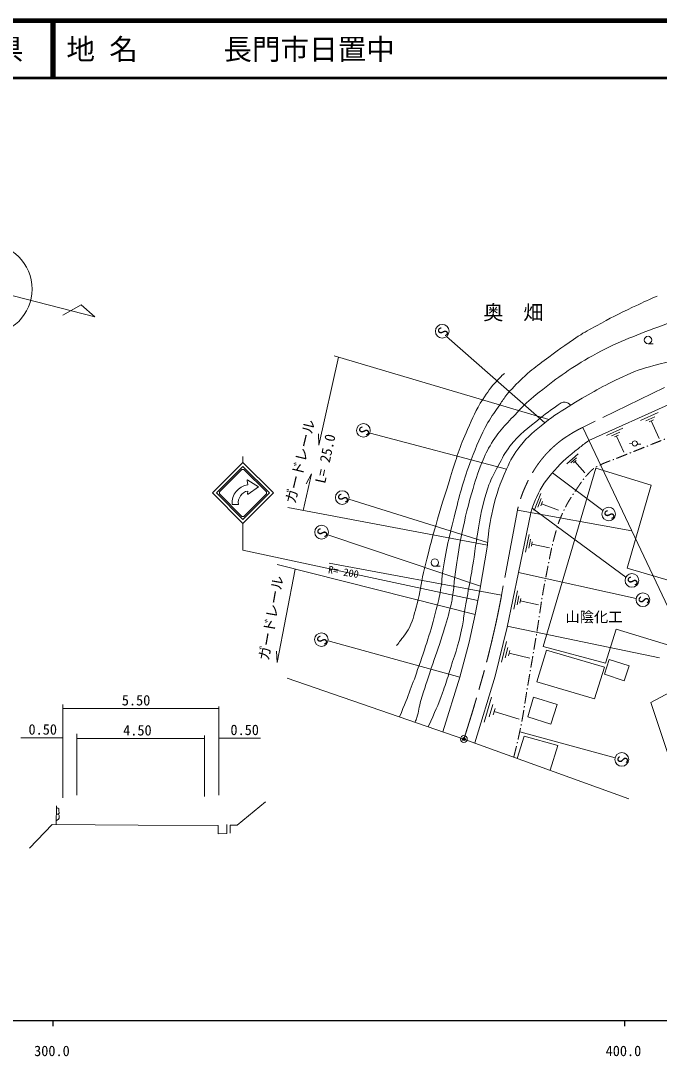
# Model space of a CAD drawing. Units: millimetres, scale not verified. Extents: x 40000 to 680000, y 20000 to 380000.
# Drawn here: x 362385 to 474114, y 198715 to 380000 of the extents above; entities that cross this region are included whole.
import ezdxf
from ezdxf.enums import TextEntityAlignment as Align

# ---------------------------------------------------------------- set-up
doc = ezdxf.new("R2010")
doc.units = ezdxf.units.MM
doc.header["$LTSCALE"] = 1000
doc.header["$PDMODE"] = 32
doc.header["$PDSIZE"] = 500
doc.linetypes.add('CHAIN', pattern=[18.5, 12, -1.5, 3.5, -1.5])
doc.linetypes.add('USER2', pattern=[3.2, 2, -0.5, 0.2, -0.5])
for name, color, linetype, lineweight in [('M-BGD', 7, 'Continuous', 13), ('M-BMK', 7, 'CHAIN', 13), ('M-STR-HTXT', 7, 'Continuous', 13), ('M-TTL', 2, 'Continuous', 140), ('M-TTL-BAND', 7, 'Continuous', 25), ('M-TTL-LINE', 7, 'Continuous', 50), ('M-TTL-TXT', 7, 'Continuous', 13)]:
    doc.layers.add(name, color=color, linetype=linetype, lineweight=lineweight)
doc.layers.add('M-OTRS', color=6, linetype='Continuous')
doc.styles.add('ＭＳ ゴシック', font='')
doc.styles.get('ＭＳ ゴシック').set_extended_font_data('MS Gothic')

msp = doc.modelspace()

# ---------------------------------------------------------------- linework, layer by layer
at = {"layer": 'M-BGD'}
for p, q in [((436869, 324693), (454093, 309606)), ((461770, 306505), (476332, 313061)), ((470800, 310023), (473910, 311423)), ((471753, 309984), (473308, 310684)), ((472317, 309770), (473094, 310120)), ((464907, 307370), (467745, 308647)), ((472705, 309945), (474106, 306835)), ((465776, 307334), (467195, 307973)), ((466291, 307139), (467000, 307459)), ((466645, 307299), (467923, 304461)), ((401269, 302679), (401269, 303688)), ((457945, 302431), (459893, 304166)), ((458649, 302621), (459623, 303488)), ((459109, 302594), (459596, 303028)), ((459353, 302811), (461087, 300863)), ((401090, 301432), (397170, 297512)), ((402002, 299522), (402136, 298741)), ((402113, 299596), (403988, 298395)), ((464236, 294268), (455403, 300838)), ((395923, 297334), (401269, 291988)), ((396636, 297334), (401269, 292701)), ((402076, 297189), (402136, 297671)), ((402189, 297121), (403988, 298395)), ((419818, 296272), (444078, 288659)), ((452226, 294264), (453366, 297211)), ((452879, 294859), (453449, 296332)), ((453390, 295084), (453675, 295821)), ((399410, 295335), (400478, 295335)), ((468273, 282602), (451857, 294646)), ((453532, 295453), (456480, 294313)), ((401269, 291988), (401269, 287286)), ((450717, 286990), (451352, 290086)), ((416128, 290010), (442850, 281024)), ((451263, 287685), (451581, 289233)), ((451729, 287992), (451888, 288766)), ((451809, 288379), (454904, 287744)), ((401269, 287286), (442378, 278498)), ((470073, 278857), (449474, 283418)), ((448654, 276998), (449321, 280216)), ((449223, 277719), (449557, 279328)), ((449709, 278038), (449875, 278843)), ((449792, 278440), (453010, 277774)), ((474124, 268471), (447523, 273999)), ((416161, 271415), (439197, 265100)), ((446492, 267698), (447377, 271309)), ((447164, 268490), (447607, 270296)), ((447727, 268831), (447948, 269734)), ((447837, 269282), (451448, 268396)), ((443447, 257200), (444778, 261572)), ((369771, 260324), (369771, 243983)), ((369771, 259581), (397069, 259581)), ((397069, 259959), (397069, 244422)), ((444326, 258127), (444992, 260313)), ((445039, 258507), (445372, 259600)), ((445205, 259053), (449577, 257721)), ((369771, 254475), (362397, 254475)), ((372223, 255157), (372223, 244426)), ((372223, 254325), (394545, 254325)), ((394545, 254897), (394545, 244169)), ((397069, 254395), (404351, 254395)), ((466394, 250971), (449694, 255516)), ((368607, 239266), (368662, 242533))]:
    msp.add_line(p, q, dxfattribs=at)
at = {"layer": 'M-BGD', "color": 1}
for p, q in [((472144, 323456), (473051, 323456)), ((468900, 305990), (469386, 305958)), ((470274, 305900), (470894, 305859)), ((434849, 284490), (435757, 284490))]:
    msp.add_line(p, q, dxfattribs=at)
at = {"layer": 'M-BGD'}
for points in [[(344907, 335965), (375334, 328162), (372966, 330288), (369739, 328467)], [(423437, 307808), (423542, 307775), (447387, 301507)], [(401269, 291988), (406614, 297334), (401269, 302679), (395923, 297334)], [(401269, 292701), (405902, 297334), (401269, 301967), (396636, 297334)], [(397170, 297512), (397170, 297156), (401090, 293235), (401447, 293235), (405367, 297156), (405367, 297512), (401447, 301432), (401090, 301432)], [(451616, 293860), (449474, 283418), (447494, 273861), (445375, 265247), (441816, 253564)], [(436231, 255524), (439197, 265100), (440832, 271206), (441895, 276025), (442728, 280288), (444032, 288183)], [(468760, 243800), (439926, 254249), (409014, 264912)], [(449275, 250861), (450492, 254767), (456336, 253133), (455027, 248777)], [(399046, 237768), (399049, 239169), (400239, 239171), (405191, 243238)], [(363892, 235141), (367904, 239270), (382915, 239202), (396909, 239140), (396946, 237679), (398442, 237697), (398430, 239313)]]:
    msp.add_lwpolyline(points, dxfattribs=at)
for points in [[(453824, 270471), (464703, 267559), (466580, 273477), (480934, 269092), (484031, 279601), (468518, 284187), (472690, 298682), (463005, 301695)], [(452663, 264248), (462807, 261271), (464516, 266807), (454406, 269801)], [(465367, 268148), (468823, 267052), (467985, 264431), (464547, 265582)], [(452126, 261597), (456261, 260319), (455139, 256849), (451091, 258128)]]:
    msp.add_lwpolyline(points, close=True, dxfattribs=at)
for centre, radius in [((356373, 333025), 8000), ((439926, 254249), 600)]:
    msp.add_circle(centre, radius, dxfattribs=at)
at = {"layer": 'M-BGD', "color": 1}
for centre, radius in [((436134, 325642), 1200), ((472144, 324104), 648), ((422339, 308290), 1200), ((469834, 305996), 450), ((418643, 296513), 1200), ((465260, 293644), 1200), ((415019, 290468), 1200), ((434849, 285138), 648), ((469320, 282016), 1200), ((471254, 278642), 1200), ((414984, 271648), 1200), ((467558, 250680), 1200)]:
    msp.add_circle(centre, radius, dxfattribs=at)
at = {"layer": 'M-BGD'}
for centre, radius, start, end in [((402074, 299535), 72.5, 57.38076, 189.69095), ((402498, 295657), 3105, 96.70317, 185.95551), ((402498, 295657), 2046, 100.20397, 189.06004), ((402147, 297180), 72.5, 172.87498, 305.31121)]:
    msp.add_arc(centre, radius, start, end, dxfattribs=at)
for points, knots in [([(473723, 331794), (471651, 330875), (471104, 330620), (469444, 329827), (466948, 328636), (465558, 327945), (463139, 326606), (461872, 325904), (461134, 325554), (459930, 324752), (457555, 323170), (456256, 322235), (453982, 320512), (452827, 319637), (452129, 319203), (451067, 318218), (449807, 317051), (449083, 316410), (447932, 315135), (447730, 314911), (447616, 314785), (447434, 314544), (446929, 313875), (446686, 313472), (446214, 312779), (445387, 311568), (444870, 310920), (444138, 309649), (442742, 307228), (442230, 305722), (441219, 303116), (439848, 299582), (439309, 297510), (438400, 293830), (437390, 289742), (436783, 287448), (436189, 283279), (436077, 282493), (436105, 282041), (435992, 281254), (435792, 279862), (435649, 279083), (435302, 277720), (434228, 273490), (433484, 271153), (432057, 267029), (430841, 263515), (430383, 262341), (428679, 258129)], [0, 0, 0, 0, 1, 1, 1, 2, 2, 2, 3, 3, 3, 4, 4, 4, 5, 5, 5, 6, 6, 6, 7, 7, 7, 8, 8, 8, 9, 9, 9, 10, 10, 10, 11, 11, 11, 12, 12, 12, 13, 13, 13, 14, 14, 14, 15, 15, 15, 16, 16, 16, 16]), ([(431393, 257193), (431543, 257582), (431577, 257698), (431685, 258026), (432059, 259157), (432071, 259846), (432405, 260989), (433055, 263214), (433499, 264435), (434223, 266637), (434958, 268871), (435425, 270104), (436132, 272346), (436729, 274237), (437076, 275296), (437540, 277223), (437756, 278124), (437855, 278634), (437997, 279550), (438183, 280756), (438183, 281446), (438350, 282655), (438696, 285165), (438852, 286580), (439346, 289065), (439995, 292334), (440397, 294163), (441318, 297366), (441916, 299446), (442266, 300614), (443084, 302618), (443649, 304002), (443994, 304776), (444773, 306051), (446300, 308550), (447608, 309641), (449587, 311799), (450834, 313160), (451663, 313803), (453109, 314951), (456573, 317704), (458579, 319217), (462453, 321356), (466770, 323740), (469398, 324701), (474023, 326414), (476225, 327229), (477464, 327748), (479776, 328164), (481962, 328557), (483226, 328712), (485445, 328607), (488587, 328458), (490380, 328082), (493341, 327021), (495685, 326182), (497042, 325572), (498917, 323934), (500515, 322537), (501081, 321392), (502102, 319530), (503556, 316880), (503678, 315466), (504286, 312105)], [0, 0, 0, 0, 1, 1, 1, 2, 2, 2, 3, 3, 3, 4, 4, 4, 5, 5, 5, 6, 6, 6, 7, 7, 7, 8, 8, 8, 9, 9, 9, 10, 10, 10, 11, 11, 11, 12, 12, 12, 13, 13, 13, 14, 14, 14, 15, 15, 15, 16, 16, 16, 17, 17, 17, 18, 18, 18, 19, 19, 19, 20, 20, 20, 21, 21, 21, 21]), ([(444032, 288183), (444310, 291099), (444429, 292038), (444988, 294450), (445644, 297287), (446208, 298845), (447387, 301507), (448125, 303173), (448646, 304080), (449755, 305527), (451169, 307373), (452304, 308119), (454093, 309606), (455812, 311034), (456930, 311637), (458829, 312815), (462199, 314906), (464158, 315981), (467743, 317678), (469778, 318642), (470983, 319078), (473164, 319638), (476185, 320415), (477959, 320786), (481078, 320713), (484731, 320628), (486854, 320269), (490269, 318968), (492552, 318099), (493964, 317661), (495800, 316050), (496408, 315517), (496678, 315304), (497275, 314596)], [0, 0, 0, 0, 1, 1, 1, 2, 2, 2, 3, 3, 3, 4, 4, 4, 5, 5, 5, 6, 6, 6, 7, 7, 7, 8, 8, 8, 9, 9, 9, 10, 10, 10, 11, 11, 11, 11]), ([(428132, 270621), (428755, 271385), (428933, 271599), (429401, 272260), (429817, 272847), (430098, 273152), (430412, 273799), (431154, 275330), (431277, 276309), (431748, 277943), (432351, 280032), (432354, 281282), (432860, 283396), (434439, 290002), (435548, 293652), (437589, 300130), (438627, 303425), (439139, 305311), (440564, 308457), (441515, 310555), (441968, 311793), (443241, 313712), (444111, 315023), (444594, 315778), (445670, 316926), (446172, 317461), (446355, 317660), (447006, 318248)], [0, 0, 0, 0, 1, 1, 1, 2, 2, 2, 3, 3, 3, 4, 4, 4, 5, 5, 5, 6, 6, 6, 7, 7, 7, 8, 8, 8, 9, 9, 9, 9]), ([(433692, 256400), (434942, 259184), (435330, 259955), (436172, 262314), (436641, 263627), (436892, 264367), (437294, 265702), (438224, 268795), (438952, 270481), (439578, 273649), (439802, 274783), (439866, 275428), (440056, 276568), (440675, 280288), (441140, 282353), (441707, 286082), (441946, 287650), (442018, 288537), (442284, 290101), (442824, 293285), (443126, 295091), (444122, 298163), (444643, 299771), (445156, 300593), (445945, 302089), (446672, 303468), (447026, 304289), (447978, 305524), (449700, 307760), (451117, 308620), (453282, 310431), (454641, 311567), (455518, 312055), (456951, 313095), (456951, 313095), (456951, 313095), (456951, 313095)], [0, 0, 0, 0, 1, 1, 1, 2, 2, 2, 3, 3, 3, 4, 4, 4, 5, 5, 5, 6, 6, 6, 7, 7, 7, 8, 8, 8, 9, 9, 9, 10, 10, 10, 11, 11, 11, 12, 12, 12, 12]), ([(456951, 313095), (457217, 313206), (457380, 313235), (457662, 313222), (458097, 313203), (458325, 312975), (458612, 312680)], [0, 0, 0, 0, 1, 1, 1, 2, 2, 2, 2]), ([(451616, 293860), (451984, 295117), (452164, 295531), (452625, 296557), (453529, 298572), (454332, 299578), (455761, 301262), (457207, 302967), (458235, 303732), (459980, 305129), (460668, 305680), (460903, 305876), (461770, 306505)], [0, 0, 0, 0, 1, 1, 1, 2, 2, 2, 3, 3, 3, 4, 4, 4, 4]), ([(368638, 241094), (368784, 241106), (368919, 241121), (369029, 241010), (369131, 240908), (369131, 240801), (369133, 240657), (369136, 240474), (369128, 240340), (369002, 240207), (368884, 240083), (368619, 239994), (368619, 239994), (368619, 239994), (368680, 240027), (368680, 240027), (368680, 240027), (368619, 239994), (368619, 239994)], [0, 0, 0, 0, 1, 1, 1, 2, 2, 2, 3, 3, 3, 4, 4, 4, 5, 5, 5, 6, 6, 6, 6]), ([(369092, 241405), (369097, 241328), (369086, 241269), (369043, 241197), (368960, 241057), (368790, 241087), (368638, 241094)], [0, 0, 0, 0, 1, 1, 1, 2, 2, 2, 2]), ([(368657, 242228), (368753, 242227), (368816, 242201), (368905, 242153), (369169, 242007), (369019, 241697), (369092, 241405), (369092, 241405), (369092, 241405), (369092, 241405)], [0, 0, 0, 0, 1, 1, 1, 2, 2, 2, 3, 3, 3, 3])]:
    msp.add_open_spline(points, degree=3, knots=knots, dxfattribs=at)
at = {"layer": 'M-BGD', "linetype": 'USER2'}
msp.add_open_spline([(448646, 251089), (449188, 253197), (449316, 253780), (449694, 255516), (450372, 258629), (450551, 260413), (451091, 263553), (451720, 267213), (452070, 269264), (452680, 272927), (453294, 276612), (453479, 278705), (454220, 282367), (454938, 285916), (455220, 287942), (456272, 291406), (456620, 292550), (456894, 293169), (457404, 294249), (458091, 295703), (458604, 296457), (459505, 297787), (460493, 299247), (461027, 300114), (462311, 301322), (462821, 301802), (463212, 301947), (463839, 302258), (464890, 302780), (465537, 302943), (466627, 303379), (471290, 305242), (473894, 306305), (478578, 308116), (479432, 308447), (479882, 308746), (480782, 308917), (482433, 309230), (483444, 308870), (485051, 308377), (486487, 307936), (487342, 307548), (488395, 306476), (489329, 305526), (489517, 304710), (490015, 303475), (490586, 302061), (490801, 301217), (491064, 299715), (491361, 298019), (491374, 297046), (491560, 295335), (491979, 291490), (492075, 290261), (492510, 285479)], degree=3, knots=[0, 0, 0, 0, 1, 1, 1, 2, 2, 2, 3, 3, 3, 4, 4, 4, 5, 5, 5, 6, 6, 6, 7, 7, 7, 8, 8, 8, 9, 9, 9, 10, 10, 10, 11, 11, 11, 12, 12, 12, 13, 13, 13, 14, 14, 14, 15, 15, 15, 16, 16, 16, 17, 17, 17, 18, 18, 18, 18], dxfattribs=at)
at = {"layer": 'M-BMK'}
for p, q in [((475021, 315793), (460682, 308794)), ((449286, 294338), (446525, 279432))]:
    msp.add_line(p, q, dxfattribs=at)
for points, knots in [([(460682, 308794), (459583, 308234), (459256, 308057), (458388, 307507), (457337, 306842), (456758, 306438), (455828, 305613), (454975, 304856), (454515, 304403), (453792, 303522), (452987, 302540), (452567, 301956), (451923, 300863), (451359, 299907), (451081, 299348), (450628, 298336), (449955, 296832), (449821, 296227), (449286, 294338)], [0, 0, 0, 0, 1, 1, 1, 2, 2, 2, 3, 3, 3, 4, 4, 4, 5, 5, 5, 6, 6, 6, 6]), ([(446525, 279432), (445814, 275793), (445607, 274812), (444922, 271873), (444039, 268089), (443446, 265991), (442370, 262257), (441465, 259114), (441149, 258094), (439926, 254249)], [0, 0, 0, 0, 1, 1, 1, 2, 2, 2, 3, 3, 3, 3])]:
    msp.add_open_spline(points, degree=3, knots=knots, dxfattribs=at)
at = {"layer": 'M-OTRS'}
msp.add_point((439926, 254249), dxfattribs=at)
at = {"layer": 'M-STR-HTXT'}
for p, q in [((414546, 305677), (417981, 321100)), ((417211, 321329), (454788, 310164)), ((477842, 272741), (460728, 308816)), ((414546, 305677), (414460, 307675)), ((411829, 294277), (413283, 300697)), ((413283, 300697), (412352, 298929)), ((409099, 294793), (444032, 288183)), ((449286, 294338), (469310, 290726)), ((407258, 284818), (441895, 276025)), ((416331, 285015), (446525, 279432)), ((410408, 284018), (407270, 267626)), ((407270, 267626), (407125, 269619))]:
    msp.add_line(p, q, dxfattribs=at)
msp.add_lwpolyline([(482902, 229823), (472647, 260647), (489810, 269817), (493293, 271333), (494694, 271884)], dxfattribs=at)
at = {"layer": 'M-TTL'}
msp.add_line((680000, 380000), (40000, 380000), dxfattribs=at)
at = {"layer": 'M-TTL-BAND'}
for p, q in [((40000, 205000), (579000, 205000)), ((368000, 205000), (368000, 204000)), ((468000, 205000), (468000, 204000))]:
    msp.add_line(p, q, dxfattribs=at)
at = {"layer": 'M-TTL-LINE'}
for p, q in [((367750, 380000), (367750, 370000)), ((368250, 380000), (368250, 370000)), ((40000, 370000), (680000, 370000))]:
    msp.add_line(p, q, dxfattribs=at)

# ---------------------------------------------------------------- texts
at = {"layer": 'M-BGD', "style": 'ＭＳ ゴシック'}
for s, height, p in [('奥\u3000畑', 2566, (443330, 326875)), ('山陰化工', 1833, (457686, 274160)), ('5.50', 1833, (380072, 259581)), ('0.50', 1833, (363744, 254475)), ('4.50', 1833, (380306, 254325)), ('0.50', 1833, (399076, 254395))]:
    msp.add_text(s, height=height, dxfattribs=at).set_placement(p, align=Align.BOTTOM_LEFT)
at = {"layer": 'M-BGD', "color": 1, "style": 'ＭＳ ゴシック'}
for rotation, p in [(240, (435002, 326286)), (240, (421207, 308934)), (240, (417511, 297156)), (240, (464128, 294287)), (240, (413887, 291112)), (240, (468188, 282660)), (260, (469970, 278860)), (240, (413852, 272292)), (260, (466274, 250898))]:
    msp.add_text('S', height=1833, rotation=rotation, dxfattribs=at).set_placement(p, align=Align.BOTTOM_CENTER)
at = {"layer": 'M-BGD', "style": 'ＭＳ ゴシック'}
msp.add_text('R= 200', height=1320, rotation=350.621, dxfattribs=at).set_placement((416039, 282913), align=Align.BOTTOM_LEFT)
at = {"layer": 'M-STR-HTXT', "style": 'ＭＳ ゴシック'}
for s, rotation, p in [('ガードレール', 76.451, (410936, 295222)), ('L= 25.0', 77.797, (416185, 298754)), ('ガードレール', 79.994, (406310, 267797))]:
    msp.add_text(s, height=1833, rotation=rotation, dxfattribs=at).set_placement(p, align=Align.BOTTOM_LEFT)
at = {"layer": 'M-TTL-BAND', "style": 'ＭＳ ゴシック'}
for s, p in [('300.0', (367844, 198195)), ('400.0', (467844, 198195))]:
    msp.add_text(s, height=1833, dxfattribs=at).set_placement(p, align=Align.BOTTOM_CENTER)
at = {"layer": 'M-TTL-TXT', "style": 'ＭＳ ゴシック'}
msp.add_text('山\u3000口\u3000県', height=3666, dxfattribs=at).set_placement((350375, 375000), align=Align.MIDDLE_CENTER)
msp.add_text('地 名      長門市日置中', height=3666, dxfattribs=at).set_placement((370380, 375000), align=Align.MIDDLE_LEFT)

doc.saveas('drawing.dxf')
